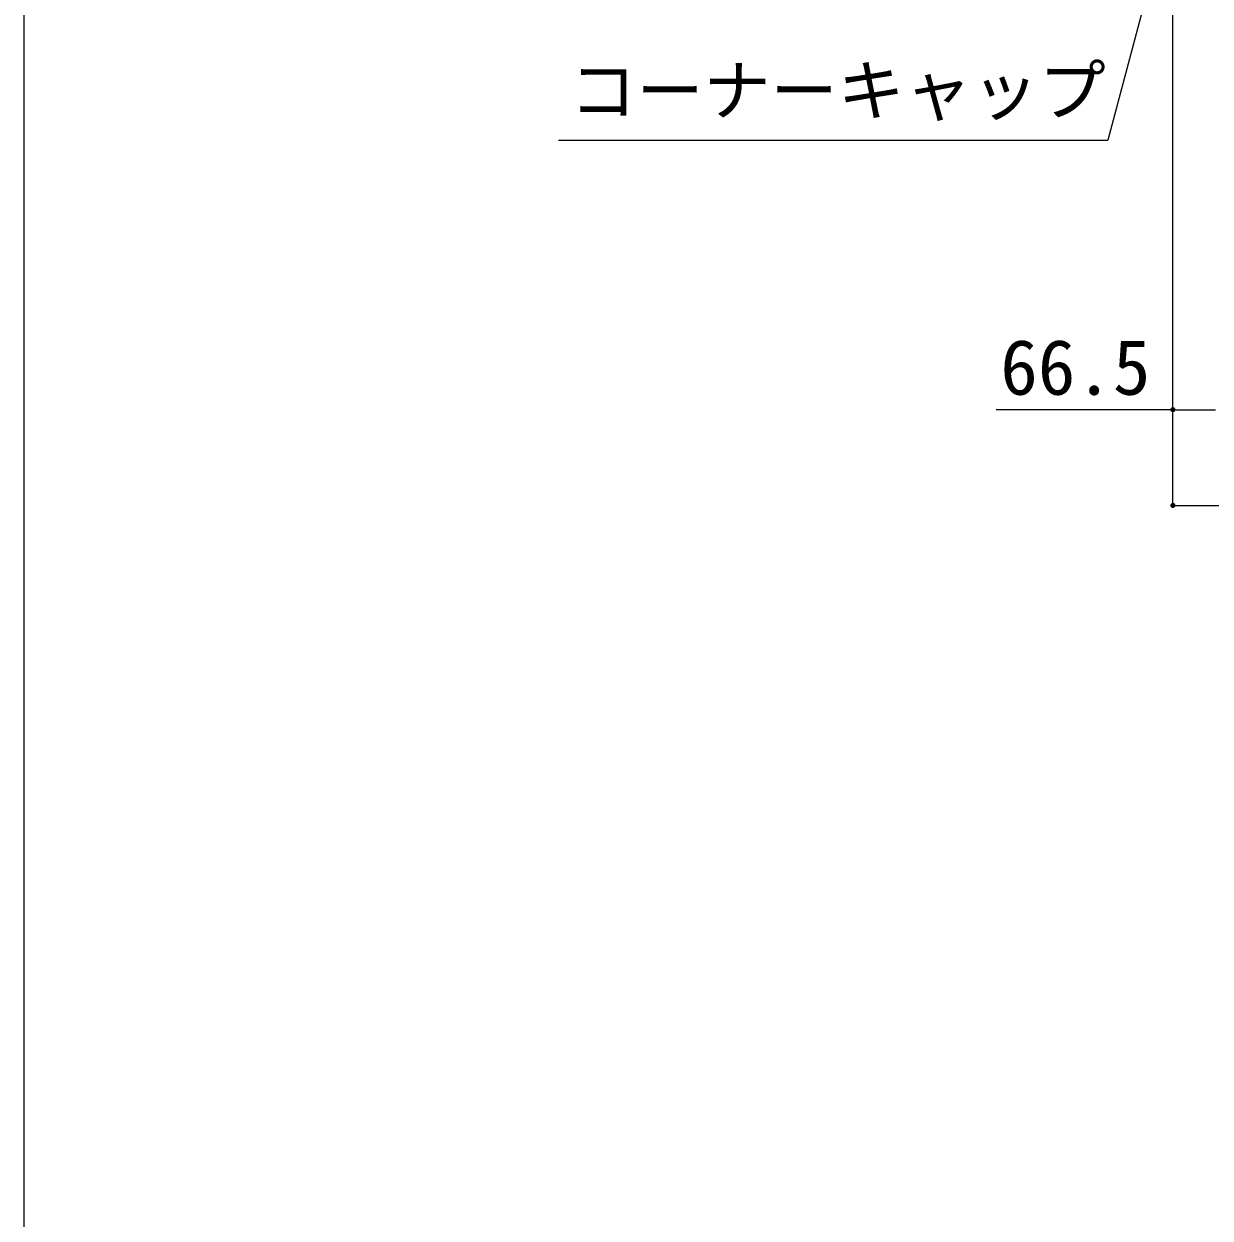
# Model space of a CAD drawing. Units: millimetres, scale not verified. Extents: x -10000 to 10000, y -6924 to 6926.
# Drawn here: x -10000 to -8142, y -1159 to 712 of the extents above; entities that cross this region are included whole.
import ezdxf
from ezdxf.enums import TextEntityAlignment as Align

# ---------------------------------------------------------------- set-up
doc = ezdxf.new("R2010")
doc.units = ezdxf.units.MM
doc.header["$LTSCALE"] = 50
for name, color, linetype, lineweight in [('0-0_8図面枠', 5, 'Continuous', 9), ('0-A_1-8', 7, 'Continuous', 9), ('0-C_1-7', 7, 'Continuous', 9)]:
    doc.layers.add(name, color=color, linetype=linetype, lineweight=lineweight)
doc.styles.add('ＭＳ ゴシック', font='')
doc.styles.get('ＭＳ ゴシック').set_extended_font_data('MS Gothic')

msp = doc.modelspace()

# ---------------------------------------------------------------- linework, layer by layer
at = {"layer": '0-0_8図面枠'}
msp.add_lwpolyline([(-10000.48, -6924.05), (9999.52, -6924.05), (9999.52, 6925.95), (-10000.48, 6925.95)], close=True, dxfattribs=at)
at = {"layer": '0-A_1-8', "color": 3}
for p in [(-8199.36, 914.16), (-9162.66, 529.37)]:
    msp.add_line(p, (-8302.46, 529.37), dxfattribs=at)
at = {"layer": '0-C_1-7', "color": 3}
for p, q in [((-8200.31, -42.55), (-8200.31, 783.85)), ((-8200.31, 107.45), (-8477.04, 107.45)), ((-8200.31, 107.45), (-8133.81, 107.45)), ((-8200.31, -42.55), (-6042.31, -42.55))]:
    msp.add_line(p, q, dxfattribs=at)
at = {"layer": '0-C_1-7'}
for points in [[(-8204.3, 107.71), (-8200.31, 107.45), (-8204.31, 107.45)], [(-8200.31, 107.45), (-8204.28, 106.95), (-8204.31, 107.45)], [(-8204.24, 108.2), (-8200.31, 107.45), (-8204.3, 107.71)], [(-8200.31, 107.45), (-8204.19, 106.46), (-8204.28, 106.95)], [(-8204.12, 108.69), (-8200.31, 107.45), (-8204.24, 108.2)], [(-8200.31, 107.45), (-8204.03, 105.98), (-8204.19, 106.46)], [(-8203.93, 109.16), (-8200.31, 107.45), (-8204.12, 108.69)], [(-8200.31, 107.45), (-8203.82, 105.53), (-8204.03, 105.98)], [(-8203.69, 109.6), (-8200.31, 107.45), (-8203.93, 109.16)], [(-8200.31, 107.45), (-8203.55, 105.1), (-8203.82, 105.53)], [(-8203.39, 110), (-8200.31, 107.45), (-8203.69, 109.6)], [(-8200.31, 107.45), (-8203.23, 104.72), (-8203.55, 105.1)], [(-8203.05, 110.37), (-8200.31, 107.45), (-8203.39, 110)], [(-8200.31, 107.45), (-8202.86, 104.37), (-8203.23, 104.72)], [(-8202.66, 110.69), (-8200.31, 107.45), (-8203.05, 110.37)], [(-8200.31, 107.45), (-8202.46, 104.08), (-8202.86, 104.37)], [(-8202.24, 110.96), (-8200.31, 107.45), (-8202.66, 110.69)], [(-8200.31, 107.45), (-8202.02, 103.83), (-8202.46, 104.08)], [(-8201.79, 111.17), (-8200.31, 107.45), (-8202.24, 110.96)], [(-8200.31, 107.45), (-8201.55, 103.65), (-8202.02, 103.83)], [(-8201.31, 111.33), (-8200.31, 107.45), (-8201.79, 111.17)], [(-8200.31, 107.45), (-8201.06, 103.52), (-8201.55, 103.65)], [(-8200.81, 111.42), (-8200.31, 107.45), (-8201.31, 111.33)], [(-8200.31, 107.45), (-8200.56, 103.46), (-8201.06, 103.52)], [(-8200.31, 111.45), (-8200.31, 107.45), (-8200.81, 111.42)], [(-8200.31, 107.45), (-8200.31, 103.45), (-8200.56, 103.46)], [(-8200.06, 111.45), (-8200.31, 107.45), (-8200.31, 111.45)], [(-8200.06, 111.45), (-8196.31, 107.45), (-8200.31, 107.45)], [(-8196.31, 107.45), (-8200.31, 103.45), (-8200.31, 107.45)], [(-8196.31, 107.45), (-8199.81, 103.49), (-8200.31, 103.45)], [(-8199.56, 111.38), (-8196.31, 107.45), (-8200.06, 111.45)], [(-8196.31, 107.45), (-8199.32, 103.58), (-8199.81, 103.49)], [(-8199.08, 111.26), (-8196.31, 107.45), (-8199.56, 111.38)], [(-8196.31, 107.45), (-8198.84, 103.74), (-8199.32, 103.58)], [(-8198.61, 111.07), (-8196.31, 107.45), (-8199.08, 111.26)], [(-8196.31, 107.45), (-8198.39, 103.95), (-8198.84, 103.74)], [(-8198.17, 110.83), (-8196.31, 107.45), (-8198.61, 111.07)], [(-8196.31, 107.45), (-8197.96, 104.22), (-8198.39, 103.95)], [(-8197.76, 110.54), (-8196.31, 107.45), (-8198.17, 110.83)], [(-8196.31, 107.45), (-8197.57, 104.54), (-8197.96, 104.22)], [(-8197.4, 110.19), (-8196.31, 107.45), (-8197.76, 110.54)], [(-8196.31, 107.45), (-8197.23, 104.9), (-8197.57, 104.54)], [(-8197.08, 109.81), (-8196.31, 107.45), (-8197.4, 110.19)], [(-8196.31, 107.45), (-8196.94, 105.31), (-8197.23, 104.9)], [(-8196.81, 109.38), (-8196.31, 107.45), (-8197.08, 109.81)], [(-8196.31, 107.45), (-8196.69, 105.75), (-8196.94, 105.31)], [(-8196.59, 108.93), (-8196.31, 107.45), (-8196.81, 109.38)], [(-8196.31, 107.45), (-8196.51, 106.22), (-8196.69, 105.75)], [(-8196.44, 108.45), (-8196.31, 107.45), (-8196.59, 108.93)], [(-8196.31, 107.45), (-8196.38, 106.7), (-8196.51, 106.22)], [(-8196.34, 107.96), (-8196.31, 107.45), (-8196.44, 108.45)], [(-8196.31, 107.45), (-8196.32, 107.2), (-8196.38, 106.7)], [(-8204.3, -42.29), (-8200.31, -42.55), (-8204.31, -42.55)], [(-8200.31, -42.55), (-8204.28, -43.05), (-8204.31, -42.55)], [(-8204.24, -41.8), (-8200.31, -42.55), (-8204.3, -42.29)], [(-8200.31, -42.55), (-8204.19, -43.54), (-8204.28, -43.05)], [(-8204.12, -41.31), (-8200.31, -42.55), (-8204.24, -41.8)], [(-8200.31, -42.55), (-8204.03, -44.02), (-8204.19, -43.54)], [(-8203.93, -40.84), (-8200.31, -42.55), (-8204.12, -41.31)], [(-8200.31, -42.55), (-8203.82, -44.47), (-8204.03, -44.02)], [(-8203.69, -40.4), (-8200.31, -42.55), (-8203.93, -40.84)], [(-8200.31, -42.55), (-8203.55, -44.9), (-8203.82, -44.47)], [(-8203.39, -40), (-8200.31, -42.55), (-8203.69, -40.4)], [(-8200.31, -42.55), (-8203.23, -45.28), (-8203.55, -44.9)], [(-8203.05, -39.63), (-8200.31, -42.55), (-8203.39, -40)], [(-8200.31, -42.55), (-8202.86, -45.63), (-8203.23, -45.28)], [(-8202.66, -39.31), (-8200.31, -42.55), (-8203.05, -39.63)], [(-8200.31, -42.55), (-8202.46, -45.92), (-8202.86, -45.63)], [(-8202.24, -39.04), (-8200.31, -42.55), (-8202.66, -39.31)], [(-8200.31, -42.55), (-8202.02, -46.17), (-8202.46, -45.92)], [(-8201.79, -38.83), (-8200.31, -42.55), (-8202.24, -39.04)], [(-8200.31, -42.55), (-8201.55, -46.35), (-8202.02, -46.17)], [(-8201.31, -38.67), (-8200.31, -42.55), (-8201.79, -38.83)], [(-8200.31, -42.55), (-8201.06, -46.48), (-8201.55, -46.35)], [(-8200.81, -38.58), (-8200.31, -42.55), (-8201.31, -38.67)], [(-8200.31, -42.55), (-8200.56, -46.54), (-8201.06, -46.48)], [(-8200.31, -38.55), (-8200.31, -42.55), (-8200.81, -38.58)], [(-8200.31, -42.55), (-8200.31, -46.55), (-8200.56, -46.54)], [(-8200.31, -38.55), (-8196.31, -42.55), (-8200.31, -42.55)], [(-8200.06, -38.55), (-8196.31, -42.55), (-8200.31, -38.55)], [(-8200.31, -42.55), (-8199.81, -46.51), (-8200.31, -46.55)], [(-8196.31, -42.55), (-8199.81, -46.51), (-8200.31, -42.55)], [(-8199.56, -38.62), (-8196.31, -42.55), (-8200.06, -38.55)], [(-8196.31, -42.55), (-8199.32, -46.42), (-8199.81, -46.51)], [(-8199.08, -38.74), (-8196.31, -42.55), (-8199.56, -38.62)], [(-8196.31, -42.55), (-8198.84, -46.26), (-8199.32, -46.42)], [(-8198.61, -38.93), (-8196.31, -42.55), (-8199.08, -38.74)], [(-8196.31, -42.55), (-8198.39, -46.05), (-8198.84, -46.26)], [(-8198.17, -39.17), (-8196.31, -42.55), (-8198.61, -38.93)], [(-8196.31, -42.55), (-8197.96, -45.78), (-8198.39, -46.05)], [(-8197.76, -39.46), (-8196.31, -42.55), (-8198.17, -39.17)], [(-8196.31, -42.55), (-8197.57, -45.46), (-8197.96, -45.78)], [(-8197.4, -39.81), (-8196.31, -42.55), (-8197.76, -39.46)], [(-8196.31, -42.55), (-8197.23, -45.1), (-8197.57, -45.46)], [(-8197.08, -40.19), (-8196.31, -42.55), (-8197.4, -39.81)], [(-8196.31, -42.55), (-8196.94, -44.69), (-8197.23, -45.1)], [(-8196.81, -40.62), (-8196.31, -42.55), (-8197.08, -40.19)], [(-8196.31, -42.55), (-8196.69, -44.25), (-8196.94, -44.69)], [(-8196.59, -41.07), (-8196.31, -42.55), (-8196.81, -40.62)], [(-8196.31, -42.55), (-8196.51, -43.78), (-8196.69, -44.25)], [(-8196.44, -41.55), (-8196.31, -42.55), (-8196.59, -41.07)], [(-8196.31, -42.55), (-8196.38, -43.3), (-8196.51, -43.78)], [(-8196.34, -42.04), (-8196.31, -42.55), (-8196.44, -41.55)], [(-8196.31, -42.55), (-8196.32, -42.8), (-8196.38, -43.3)]]:
    msp.add_solid(points, dxfattribs=at)

# ---------------------------------------------------------------- texts
at = {"layer": '0-A_1-8', "color": 4, "style": 'ＭＳ ゴシック'}
msp.add_text('コーナーキャップ', height=76.98, dxfattribs=at).set_placement((-9145.54, 545.85), align=Align.BOTTOM_LEFT)
at = {"layer": '0-C_1-7', "color": 4, "style": 'ＭＳ ゴシック'}
msp.add_text('66.5', height=86.51, dxfattribs=at).set_placement((-8470.81, 104.87), align=Align.BOTTOM_LEFT)

doc.saveas('drawing.dxf')
